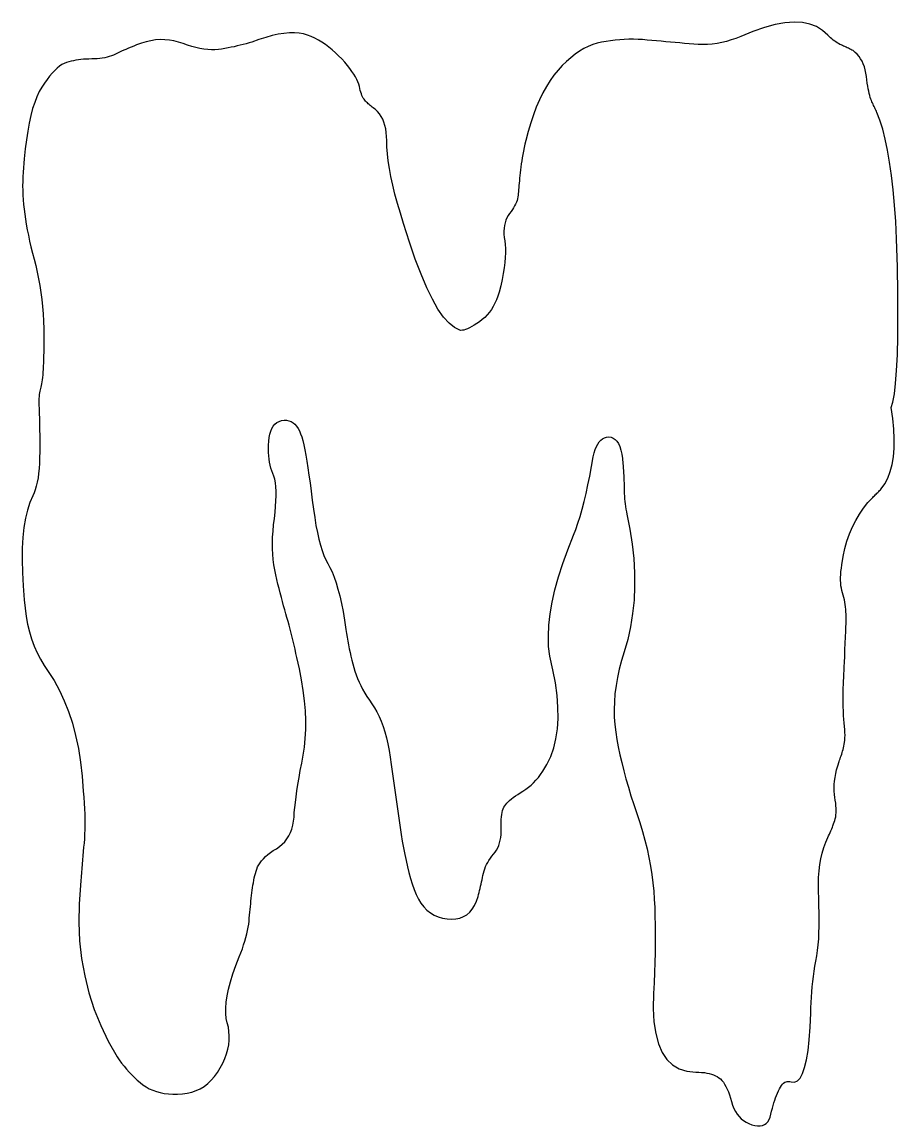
# Model space of a CAD drawing. Header units: millimetres. Extents: x 5 to 265, y 5 to 96.
# Drawn here: x 232.45 to 245.91, y 39.24 to 56.2 of the extents above; entities that cross this region are included whole.
import ezdxf

# ---------------------------------------------------------------- set-up
doc = ezdxf.new("R2010")
doc.units = ezdxf.units.MM

msp = doc.modelspace()

# ---------------------------------------------------------------- linework, layer by layer
at = {"layer": 'Schnitt'}
msp.add_lwpolyline([(242.897, 40.068), (242.939, 40.064), (242.978, 40.058), (243.015, 40.05), (243.049, 40.041), (243.081, 40.03), (243.111, 40.017), (243.138, 40.002), (243.163, 39.986), (243.187, 39.966), (243.209, 39.943), (243.231, 39.916), (243.251, 39.885), (243.271, 39.851), (243.29, 39.812), (243.308, 39.77), (243.326, 39.723), (243.342, 39.673), (243.358, 39.619), (243.374, 39.565), (243.394, 39.515), (243.418, 39.469), (243.444, 39.427), (243.474, 39.389), (243.507, 39.356), (243.543, 39.326), (243.582, 39.301), (243.625, 39.28), (243.671, 39.262), (243.716, 39.25), (243.758, 39.245), (243.797, 39.245), (243.831, 39.252), (243.862, 39.265), (243.89, 39.284), (243.913, 39.31), (243.933, 39.342), (243.949, 39.38), (243.962, 39.424), (243.973, 39.471), (243.985, 39.516), (243.996, 39.559), (244.009, 39.6), (244.021, 39.64), (244.035, 39.678), (244.048, 39.714), (244.062, 39.749), (244.077, 39.782), (244.092, 39.813), (244.107, 39.841), (244.123, 39.866), (244.14, 39.886), (244.157, 39.903), (244.175, 39.915), (244.194, 39.924), (244.213, 39.929), (244.233, 39.93), (244.254, 39.928), (244.275, 39.921), (244.325, 39.916), (244.37, 39.936), (244.411, 39.98), (244.448, 40.049), (244.48, 40.142), (244.508, 40.26), (244.532, 40.403), (244.551, 40.57), (244.567, 40.762), (244.577, 40.979), (244.578, 41.06), (244.58, 41.142), (244.584, 41.223), (244.589, 41.303), (244.596, 41.383), (244.605, 41.463), (244.614, 41.542), (244.626, 41.621), (244.639, 41.699), (244.653, 41.777), (244.667, 41.857), (244.679, 41.94), (244.689, 42.027), (244.696, 42.118), (244.701, 42.212), (244.705, 42.31), (244.706, 42.411), (244.705, 42.517), (244.701, 42.625), (244.696, 42.738), (244.692, 42.85), (244.691, 42.959), (244.695, 43.063), (244.703, 43.163), (244.715, 43.259), (244.731, 43.351), (244.751, 43.438), (244.776, 43.522), (244.804, 43.602), (244.836, 43.677), (244.849, 43.703), (244.861, 43.729), (244.873, 43.755), (244.885, 43.781), (244.896, 43.807), (244.906, 43.833), (244.916, 43.858), (244.926, 43.884), (244.935, 43.91), (244.944, 43.936), (244.952, 43.963), (244.958, 43.992), (244.962, 44.023), (244.965, 44.055), (244.966, 44.09), (244.965, 44.127), (244.962, 44.165), (244.958, 44.206), (244.952, 44.248), (244.944, 44.292), (244.937, 44.339), (244.933, 44.387), (244.932, 44.437), (244.934, 44.489), (244.939, 44.543), (244.947, 44.599), (244.958, 44.657), (244.972, 44.717), (244.989, 44.779), (245.009, 44.843), (245.018, 44.865), (245.026, 44.887), (245.034, 44.91), (245.042, 44.933), (245.05, 44.956), (245.057, 44.98), (245.064, 45.005), (245.071, 45.029), (245.078, 45.055), (245.085, 45.08), (245.09, 45.108), (245.095, 45.138), (245.098, 45.172), (245.1, 45.208), (245.101, 45.248), (245.1, 45.29), (245.098, 45.336), (245.095, 45.384), (245.09, 45.436), (245.085, 45.491), (245.079, 45.55), (245.075, 45.617), (245.072, 45.69), (245.071, 45.77), (245.071, 45.858), (245.073, 45.952), (245.076, 46.053), (245.081, 46.161), (245.088, 46.275), (245.095, 46.397), (245.096, 46.432), (245.096, 46.465), (245.096, 46.499), (245.097, 46.532), (245.098, 46.565), (245.099, 46.597), (245.101, 46.628), (245.102, 46.66), (245.104, 46.691), (245.106, 46.721), (245.108, 46.752), (245.11, 46.783), (245.112, 46.816), (245.113, 46.849), (245.114, 46.883), (245.115, 46.918), (245.116, 46.954), (245.117, 46.99), (245.117, 47.028), (245.117, 47.066), (245.117, 47.105), (245.115, 47.143), (245.112, 47.181), (245.108, 47.218), (245.104, 47.255), (245.098, 47.292), (245.091, 47.328), (245.083, 47.364), (245.073, 47.399), (245.063, 47.433), (245.053, 47.469), (245.045, 47.506), (245.039, 47.545), (245.035, 47.585), (245.033, 47.628), (245.033, 47.672), (245.035, 47.718), (245.039, 47.765), (245.045, 47.814), (245.052, 47.865), (245.073, 47.992), (245.099, 48.114), (245.131, 48.23), (245.17, 48.342), (245.214, 48.448), (245.265, 48.549), (245.321, 48.645), (245.384, 48.736), (245.453, 48.821), (245.527, 48.901), (245.54, 48.914), (245.553, 48.927), (245.566, 48.94), (245.579, 48.953), (245.592, 48.966), (245.605, 48.979), (245.618, 48.992), (245.631, 49.005), (245.644, 49.018), (245.657, 49.031), (245.713, 49.11), (245.759, 49.198), (245.797, 49.298), (245.826, 49.407), (245.846, 49.527), (245.856, 49.658), (245.858, 49.799), (245.85, 49.95), (245.834, 50.111), (245.808, 50.283), (245.836, 50.367), (245.86, 50.49), (245.879, 50.652), (245.894, 50.853), (245.905, 51.093), (245.911, 51.371), (245.914, 51.688), (245.911, 52.045), (245.905, 52.44), (245.894, 52.874), (245.88, 53.142), (245.861, 53.393), (245.84, 53.629), (245.815, 53.848), (245.786, 54.05), (245.754, 54.236), (245.719, 54.406), (245.68, 54.559), (245.638, 54.696), (245.592, 54.817), (245.583, 54.834), (245.575, 54.852), (245.566, 54.869), (245.557, 54.887), (245.549, 54.906), (245.54, 54.924), (245.532, 54.943), (245.523, 54.962), (245.514, 54.981), (245.506, 55), (245.497, 55.021), (245.489, 55.046), (245.481, 55.074), (245.473, 55.105), (245.465, 55.14), (245.458, 55.179), (245.45, 55.221), (245.443, 55.266), (245.437, 55.315), (245.43, 55.367), (245.422, 55.42), (245.412, 55.469), (245.398, 55.516), (245.382, 55.56), (245.363, 55.602), (245.341, 55.64), (245.316, 55.676), (245.288, 55.709), (245.258, 55.739), (245.225, 55.766), (245.208, 55.775), (245.19, 55.784), (245.172, 55.792), (245.154, 55.801), (245.136, 55.81), (245.117, 55.818), (245.099, 55.827), (245.08, 55.835), (245.061, 55.844), (245.041, 55.853), (245.022, 55.862), (245.002, 55.873), (244.982, 55.884), (244.962, 55.898), (244.942, 55.912), (244.921, 55.928), (244.9, 55.945), (244.879, 55.963), (244.858, 55.983), (244.836, 56.004), (244.757, 56.077), (244.665, 56.134), (244.562, 56.174), (244.446, 56.197), (244.318, 56.204), (244.178, 56.193), (244.026, 56.166), (243.862, 56.121), (243.686, 56.06), (243.498, 55.982), (243.425, 55.954), (243.352, 55.929), (243.279, 55.908), (243.206, 55.891), (243.134, 55.877), (243.061, 55.867), (242.989, 55.861), (242.918, 55.858), (242.846, 55.859), (242.775, 55.864), (242.704, 55.87), (242.632, 55.877), (242.561, 55.883), (242.49, 55.889), (242.419, 55.896), (242.347, 55.902), (242.276, 55.909), (242.205, 55.915), (242.134, 55.922), (242.062, 55.928), (241.991, 55.934), (241.92, 55.937), (241.85, 55.939), (241.779, 55.939), (241.709, 55.936), (241.639, 55.932), (241.569, 55.926), (241.499, 55.918), (241.43, 55.908), (241.361, 55.896), (241.292, 55.88), (241.223, 55.858), (241.155, 55.83), (241.088, 55.796), (241.021, 55.756), (240.954, 55.709), (240.888, 55.657), (240.822, 55.599), (240.756, 55.535), (240.692, 55.464), (240.628, 55.387), (240.568, 55.304), (240.511, 55.213), (240.457, 55.115), (240.405, 55.011), (240.357, 54.899), (240.312, 54.781), (240.27, 54.656), (240.231, 54.524), (240.195, 54.385), (240.182, 54.329), (240.171, 54.275), (240.16, 54.222), (240.15, 54.171), (240.141, 54.12), (240.133, 54.071), (240.125, 54.024), (240.119, 53.977), (240.113, 53.932), (240.109, 53.888), (240.104, 53.846), (240.1, 53.805), (240.097, 53.766), (240.093, 53.729), (240.09, 53.694), (240.087, 53.66), (240.084, 53.628), (240.081, 53.598), (240.079, 53.57), (240.076, 53.543), (240.073, 53.517), (240.068, 53.49), (240.06, 53.463), (240.05, 53.436), (240.038, 53.408), (240.024, 53.38), (240.008, 53.351), (239.99, 53.322), (239.969, 53.292), (239.947, 53.262), (239.925, 53.231), (239.906, 53.197), (239.89, 53.161), (239.878, 53.122), (239.868, 53.081), (239.863, 53.038), (239.86, 52.992), (239.86, 52.944), (239.864, 52.894), (239.871, 52.841), (239.878, 52.785), (239.882, 52.723), (239.882, 52.657), (239.878, 52.586), (239.871, 52.509), (239.861, 52.428), (239.847, 52.342), (239.83, 52.251), (239.809, 52.154), (239.785, 52.053), (239.766, 51.994), (239.745, 51.938), (239.721, 51.886), (239.695, 51.836), (239.666, 51.789), (239.635, 51.745), (239.6, 51.704), (239.564, 51.666), (239.524, 51.632), (239.483, 51.6), (239.441, 51.571), (239.401, 51.546), (239.365, 51.525), (239.331, 51.507), (239.299, 51.492), (239.27, 51.481), (239.244, 51.473), (239.22, 51.469), (239.199, 51.468), (239.18, 51.47), (239.098, 51.51), (239.015, 51.577), (238.93, 51.672), (238.845, 51.795), (238.759, 51.945), (238.673, 52.123), (238.585, 52.329), (238.496, 52.562), (238.407, 52.823), (238.317, 53.111), (238.268, 53.268), (238.224, 53.418), (238.185, 53.561), (238.151, 53.698), (238.123, 53.829), (238.099, 53.953), (238.081, 54.071), (238.068, 54.182), (238.06, 54.287), (238.058, 54.385), (238.056, 54.448), (238.051, 54.507), (238.042, 54.564), (238.03, 54.616), (238.015, 54.665), (237.996, 54.711), (237.973, 54.754), (237.947, 54.792), (237.918, 54.828), (237.885, 54.86), (237.868, 54.873), (237.851, 54.886), (237.835, 54.899), (237.819, 54.912), (237.804, 54.924), (237.789, 54.937), (237.775, 54.95), (237.761, 54.963), (237.747, 54.976), (237.734, 54.989), (237.721, 55.003), (237.709, 55.019), (237.698, 55.037), (237.687, 55.057), (237.677, 55.078), (237.668, 55.102), (237.659, 55.128), (237.651, 55.155), (237.644, 55.185), (237.637, 55.216), (237.628, 55.249), (237.616, 55.285), (237.599, 55.322), (237.578, 55.361), (237.553, 55.402), (237.524, 55.445), (237.491, 55.49), (237.454, 55.537), (237.412, 55.586), (237.367, 55.637), (237.319, 55.687), (237.27, 55.734), (237.22, 55.779), (237.168, 55.82), (237.116, 55.858), (237.063, 55.893), (237.008, 55.926), (236.952, 55.955), (236.896, 55.981), (236.838, 56.004), (236.777, 56.022), (236.711, 56.034), (236.639, 56.039), (236.562, 56.038), (236.479, 56.031), (236.391, 56.017), (236.298, 55.996), (236.199, 55.969), (236.095, 55.936), (235.985, 55.896), (235.942, 55.883), (235.898, 55.871), (235.853, 55.859), (235.807, 55.848), (235.761, 55.837), (235.715, 55.826), (235.667, 55.816), (235.619, 55.806), (235.571, 55.797), (235.521, 55.788), (235.471, 55.781), (235.418, 55.778), (235.363, 55.778), (235.307, 55.781), (235.249, 55.788), (235.188, 55.798), (235.126, 55.812), (235.062, 55.829), (234.996, 55.85), (234.928, 55.874), (234.858, 55.897), (234.788, 55.915), (234.718, 55.927), (234.648, 55.933), (234.577, 55.934), (234.505, 55.929), (234.433, 55.918), (234.361, 55.902), (234.288, 55.88), (234.215, 55.853), (234.181, 55.84), (234.147, 55.826), (234.113, 55.813), (234.08, 55.799), (234.048, 55.785), (234.016, 55.771), (233.984, 55.757), (233.953, 55.742), (233.922, 55.727), (233.891, 55.712), (233.86, 55.698), (233.828, 55.685), (233.795, 55.674), (233.76, 55.664), (233.724, 55.656), (233.687, 55.649), (233.648, 55.644), (233.608, 55.64), (233.567, 55.638), (233.524, 55.637), (233.482, 55.636), (233.44, 55.635), (233.399, 55.632), (233.359, 55.628), (233.319, 55.623), (233.281, 55.617), (233.243, 55.61), (233.207, 55.602), (233.171, 55.593), (233.136, 55.583), (233.101, 55.569), (233.065, 55.551), (233.029, 55.526), (232.992, 55.497), (232.955, 55.461), (232.917, 55.421), (232.878, 55.375), (232.839, 55.324), (232.799, 55.267), (232.758, 55.205), (232.718, 55.136), (232.682, 55.057), (232.648, 54.97), (232.616, 54.874), (232.588, 54.768), (232.562, 54.653), (232.54, 54.53), (232.52, 54.397), (232.502, 54.255), (232.488, 54.104), (232.48, 54.035), (232.474, 53.966), (232.469, 53.896), (232.466, 53.826), (232.464, 53.756), (232.463, 53.686), (232.465, 53.615), (232.467, 53.545), (232.472, 53.474), (232.477, 53.403), (232.485, 53.33), (232.494, 53.255), (232.505, 53.177), (232.519, 53.097), (232.534, 53.014), (232.551, 52.928), (232.57, 52.84), (232.591, 52.75), (232.614, 52.656), (232.639, 52.561), (232.664, 52.462), (232.687, 52.362), (232.707, 52.26), (232.726, 52.156), (232.742, 52.051), (232.756, 51.943), (232.768, 51.833), (232.777, 51.721), (232.785, 51.608), (232.79, 51.492), (232.79, 51.428), (232.79, 51.365), (232.789, 51.304), (232.789, 51.245), (232.788, 51.187), (232.786, 51.131), (232.785, 51.076), (232.783, 51.022), (232.782, 50.97), (232.78, 50.92), (232.777, 50.872), (232.774, 50.827), (232.771, 50.785), (232.767, 50.745), (232.763, 50.709), (232.759, 50.676), (232.754, 50.646), (232.748, 50.619), (232.743, 50.595), (232.736, 50.575), (232.73, 50.554), (232.725, 50.531), (232.721, 50.506), (232.717, 50.48), (232.715, 50.45), (232.713, 50.419), (232.712, 50.386), (232.712, 50.35), (232.713, 50.312), (232.715, 50.272), (232.717, 50.229), (232.719, 50.18), (232.72, 50.126), (232.722, 50.067), (232.723, 50.002), (232.724, 49.933), (232.725, 49.858), (232.725, 49.778), (232.725, 49.693), (232.726, 49.603), (232.724, 49.513), (232.721, 49.427), (232.716, 49.347), (232.708, 49.271), (232.699, 49.201), (232.687, 49.135), (232.673, 49.075), (232.656, 49.019), (232.638, 48.969), (232.618, 48.923), (232.574, 48.822), (232.536, 48.707), (232.506, 48.58), (232.483, 48.439), (232.466, 48.286), (232.457, 48.12), (232.454, 47.941), (232.459, 47.749), (232.47, 47.544), (232.488, 47.326), (232.5, 47.198), (232.517, 47.074), (232.539, 46.954), (232.568, 46.838), (232.601, 46.726), (232.641, 46.618), (232.686, 46.514), (232.737, 46.414), (232.793, 46.317), (232.855, 46.225), (232.946, 46.086), (233.029, 45.937), (233.103, 45.778), (233.169, 45.61), (233.227, 45.431), (233.277, 45.243), (233.319, 45.044), (233.352, 44.836), (233.378, 44.618), (233.395, 44.39), (233.403, 44.296), (233.409, 44.206), (233.414, 44.118), (233.417, 44.034), (233.419, 43.952), (233.419, 43.874), (233.418, 43.799), (233.415, 43.726), (233.411, 43.657), (233.406, 43.591), (233.399, 43.526), (233.393, 43.461), (233.387, 43.396), (233.381, 43.332), (233.376, 43.267), (233.371, 43.202), (233.366, 43.137), (233.361, 43.073), (233.356, 43.008), (233.352, 42.943), (233.33, 42.653), (233.326, 42.368), (233.339, 42.09), (233.369, 41.817), (233.416, 41.551), (233.481, 41.29), (233.563, 41.036), (233.662, 40.788), (233.779, 40.546), (233.913, 40.309), (233.948, 40.258), (233.984, 40.209), (234.021, 40.162), (234.06, 40.116), (234.099, 40.072), (234.14, 40.03), (234.181, 39.989), (234.224, 39.95), (234.267, 39.913), (234.312, 39.878), (234.359, 39.845), (234.409, 39.817), (234.462, 39.792), (234.518, 39.772), (234.577, 39.756), (234.639, 39.744), (234.704, 39.736), (234.772, 39.733), (234.843, 39.733), (234.917, 39.737), (234.991, 39.747), (235.061, 39.764), (235.128, 39.787), (235.191, 39.817), (235.251, 39.853), (235.308, 39.897), (235.361, 39.947), (235.411, 40.003), (235.457, 40.067), (235.5, 40.137), (235.538, 40.21), (235.57, 40.282), (235.595, 40.353), (235.615, 40.423), (235.629, 40.493), (235.637, 40.562), (235.639, 40.629), (235.634, 40.696), (235.624, 40.762), (235.608, 40.828), (235.592, 40.896), (235.584, 40.972), (235.583, 41.055), (235.59, 41.145), (235.605, 41.243), (235.627, 41.348), (235.657, 41.461), (235.694, 41.581), (235.739, 41.708), (235.791, 41.842), (235.816, 41.906), (235.839, 41.968), (235.859, 42.028), (235.877, 42.086), (235.894, 42.142), (235.908, 42.196), (235.919, 42.248), (235.929, 42.298), (235.937, 42.346), (235.942, 42.393), (235.946, 42.438), (235.951, 42.482), (235.955, 42.527), (235.959, 42.571), (235.964, 42.614), (235.968, 42.657), (235.972, 42.699), (235.977, 42.742), (235.981, 42.783), (235.985, 42.824), (235.99, 42.865), (235.995, 42.905), (236.001, 42.944), (236.008, 42.982), (236.015, 43.019), (236.023, 43.055), (236.031, 43.09), (236.041, 43.125), (236.05, 43.159), (236.061, 43.191), (236.074, 43.224), (236.09, 43.256), (236.111, 43.288), (236.135, 43.319), (236.163, 43.351), (236.196, 43.382), (236.232, 43.413), (236.272, 43.444), (236.315, 43.474), (236.363, 43.504), (236.411, 43.536), (236.453, 43.572), (236.492, 43.612), (236.525, 43.655), (236.555, 43.701), (236.579, 43.752), (236.6, 43.806), (236.615, 43.864), (236.626, 43.925), (236.633, 43.99), (236.638, 44.06), (236.645, 44.135), (236.655, 44.216), (236.666, 44.303), (236.679, 44.395), (236.694, 44.493), (236.711, 44.596), (236.73, 44.705), (236.751, 44.82), (236.773, 44.94), (236.794, 45.066), (236.807, 45.197), (236.814, 45.333), (236.815, 45.475), (236.808, 45.623), (236.795, 45.775), (236.776, 45.934), (236.749, 46.097), (236.716, 46.266), (236.676, 46.44), (236.663, 46.505), (236.649, 46.569), (236.635, 46.632), (236.621, 46.694), (236.606, 46.756), (236.591, 46.817), (236.575, 46.878), (236.559, 46.938), (236.542, 46.997), (236.525, 47.056), (236.508, 47.115), (236.49, 47.175), (236.473, 47.237), (236.456, 47.301), (236.439, 47.366), (236.421, 47.433), (236.404, 47.501), (236.387, 47.57), (236.37, 47.641), (236.352, 47.714), (236.337, 47.789), (236.324, 47.866), (236.314, 47.946), (236.307, 48.028), (236.304, 48.113), (236.303, 48.201), (236.305, 48.291), (236.311, 48.384), (236.319, 48.48), (236.331, 48.578), (236.342, 48.674), (236.351, 48.764), (236.356, 48.848), (236.358, 48.926), (236.358, 48.999), (236.354, 49.065), (236.347, 49.125), (236.338, 49.179), (236.325, 49.227), (236.309, 49.268), (236.293, 49.308), (236.279, 49.35), (236.267, 49.395), (236.257, 49.441), (236.25, 49.49), (236.244, 49.54), (236.241, 49.593), (236.24, 49.648), (236.241, 49.706), (236.244, 49.765), (236.251, 49.823), (236.261, 49.875), (236.275, 49.921), (236.293, 49.962), (236.315, 49.997), (236.34, 50.027), (236.37, 50.051), (236.403, 50.069), (236.441, 50.082), (236.482, 50.089), (236.52, 50.086), (236.555, 50.078), (236.588, 50.065), (236.618, 50.047), (236.646, 50.024), (236.672, 49.996), (236.696, 49.962), (236.717, 49.923), (236.735, 49.879), (236.752, 49.83), (236.767, 49.773), (236.782, 49.708), (236.798, 49.633), (236.814, 49.55), (236.83, 49.457), (236.846, 49.356), (236.863, 49.245), (236.88, 49.125), (236.896, 48.996), (236.914, 48.858), (236.932, 48.72), (236.951, 48.591), (236.971, 48.472), (236.993, 48.361), (237.016, 48.259), (237.041, 48.167), (237.066, 48.083), (237.093, 48.009), (237.122, 47.943), (237.151, 47.887), (237.185, 47.826), (237.218, 47.756), (237.249, 47.678), (237.279, 47.59), (237.308, 47.493), (237.335, 47.387), (237.361, 47.272), (237.386, 47.148), (237.409, 47.014), (237.432, 46.872), (237.441, 46.812), (237.45, 46.752), (237.461, 46.693), (237.471, 46.634), (237.483, 46.575), (237.495, 46.517), (237.508, 46.46), (237.522, 46.402), (237.536, 46.346), (237.55, 46.289), (237.567, 46.233), (237.586, 46.177), (237.607, 46.121), (237.632, 46.065), (237.658, 46.009), (237.688, 45.953), (237.72, 45.896), (237.754, 45.84), (237.791, 45.784), (237.831, 45.728), (237.871, 45.669), (237.908, 45.605), (237.942, 45.536), (237.974, 45.462), (238.004, 45.383), (238.031, 45.298), (238.055, 45.208), (238.076, 45.113), (238.095, 45.013), (238.112, 44.908), (238.127, 44.8), (238.142, 44.692), (238.157, 44.584), (238.172, 44.476), (238.187, 44.368), (238.202, 44.26), (238.218, 44.152), (238.233, 44.044), (238.248, 43.936), (238.263, 43.828), (238.279, 43.722), (238.296, 43.618), (238.314, 43.516), (238.334, 43.417), (238.355, 43.321), (238.377, 43.227), (238.4, 43.136), (238.425, 43.048), (238.451, 42.962), (238.479, 42.878), (238.509, 42.8), (238.544, 42.729), (238.583, 42.665), (238.627, 42.609), (238.676, 42.56), (238.729, 42.518), (238.786, 42.484), (238.848, 42.457), (238.915, 42.437), (238.986, 42.425), (239.057, 42.421), (239.122, 42.425), (239.183, 42.438), (239.238, 42.46), (239.288, 42.49), (239.333, 42.529), (239.373, 42.576), (239.407, 42.632), (239.437, 42.697), (239.461, 42.77), (239.47, 42.801), (239.478, 42.832), (239.486, 42.863), (239.494, 42.895), (239.501, 42.927), (239.509, 42.96), (239.516, 42.993), (239.523, 43.026), (239.53, 43.06), (239.537, 43.094), (239.544, 43.129), (239.553, 43.162), (239.565, 43.196), (239.578, 43.229), (239.593, 43.262), (239.61, 43.294), (239.629, 43.325), (239.651, 43.357), (239.674, 43.388), (239.698, 43.418), (239.723, 43.449), (239.745, 43.482), (239.764, 43.517), (239.78, 43.555), (239.793, 43.593), (239.803, 43.634), (239.811, 43.677), (239.816, 43.722), (239.818, 43.769), (239.817, 43.817), (239.816, 43.866), (239.816, 43.911), (239.818, 43.953), (239.821, 43.992), (239.825, 44.028), (239.831, 44.061), (239.839, 44.091), (239.848, 44.118), (239.859, 44.142), (239.871, 44.163), (239.886, 44.183), (239.903, 44.203), (239.924, 44.224), (239.947, 44.246), (239.974, 44.268), (240.003, 44.291), (240.036, 44.315), (240.071, 44.339), (240.11, 44.364), (240.152, 44.39), (240.194, 44.417), (240.236, 44.447), (240.276, 44.481), (240.314, 44.517), (240.351, 44.557), (240.388, 44.599), (240.422, 44.645), (240.456, 44.694), (240.488, 44.745), (240.519, 44.8), (240.578, 44.921), (240.624, 45.053), (240.659, 45.194), (240.681, 45.345), (240.692, 45.507), (240.69, 45.678), (240.676, 45.859), (240.65, 46.05), (240.612, 46.251), (240.562, 46.462), (240.546, 46.613), (240.542, 46.771), (240.55, 46.937), (240.569, 47.111), (240.6, 47.293), (240.642, 47.483), (240.696, 47.68), (240.762, 47.885), (240.84, 48.098), (240.929, 48.319), (240.963, 48.408), (240.996, 48.505), (241.029, 48.609), (241.06, 48.719), (241.091, 48.837), (241.121, 48.961), (241.15, 49.092), (241.178, 49.23), (241.205, 49.376), (241.231, 49.527), (241.245, 49.585), (241.261, 49.636), (241.28, 49.682), (241.3, 49.721), (241.323, 49.754), (241.348, 49.781), (241.375, 49.803), (241.404, 49.818), (241.435, 49.827), (241.469, 49.83), (241.506, 49.826), (241.539, 49.813), (241.57, 49.793), (241.596, 49.764), (241.62, 49.727), (241.64, 49.682), (241.656, 49.629), (241.669, 49.567), (241.679, 49.497), (241.685, 49.42), (241.689, 49.385), (241.692, 49.349), (241.696, 49.313), (241.698, 49.276), (241.701, 49.239), (241.703, 49.201), (241.704, 49.162), (241.705, 49.122), (241.706, 49.082), (241.706, 49.042), (241.707, 49.001), (241.708, 48.96), (241.71, 48.92), (241.713, 48.879), (241.717, 48.839), (241.722, 48.8), (241.727, 48.76), (241.734, 48.721), (241.741, 48.681), (241.749, 48.642), (241.796, 48.411), (241.83, 48.185), (241.854, 47.962), (241.867, 47.744), (241.868, 47.531), (241.858, 47.321), (241.837, 47.116), (241.805, 46.915), (241.761, 46.719), (241.706, 46.527), (241.666, 46.394), (241.632, 46.263), (241.604, 46.135), (241.582, 46.009), (241.566, 45.885), (241.556, 45.763), (241.552, 45.643), (241.554, 45.525), (241.562, 45.41), (241.577, 45.296), (241.595, 45.183), (241.617, 45.067), (241.642, 44.948), (241.67, 44.826), (241.701, 44.703), (241.735, 44.576), (241.772, 44.447), (241.811, 44.315), (241.854, 44.181), (241.9, 44.044), (241.946, 43.907), (241.987, 43.77), (242.024, 43.635), (242.058, 43.502), (242.087, 43.37), (242.112, 43.238), (242.132, 43.109), (242.149, 42.98), (242.162, 42.853), (242.17, 42.727), (242.176, 42.6), (242.18, 42.469), (242.183, 42.334), (242.184, 42.195), (242.184, 42.053), (242.182, 41.906), (242.179, 41.756), (242.174, 41.601), (242.167, 41.443), (242.159, 41.281), (242.154, 41.051), (242.165, 40.846), (242.191, 40.664), (242.232, 40.507), (242.289, 40.374), (242.362, 40.265), (242.45, 40.181), (242.553, 40.12), (242.672, 40.084), (242.807, 40.072), (242.853, 40.071)], close=True, dxfattribs=at)

doc.saveas('drawing.dxf')
